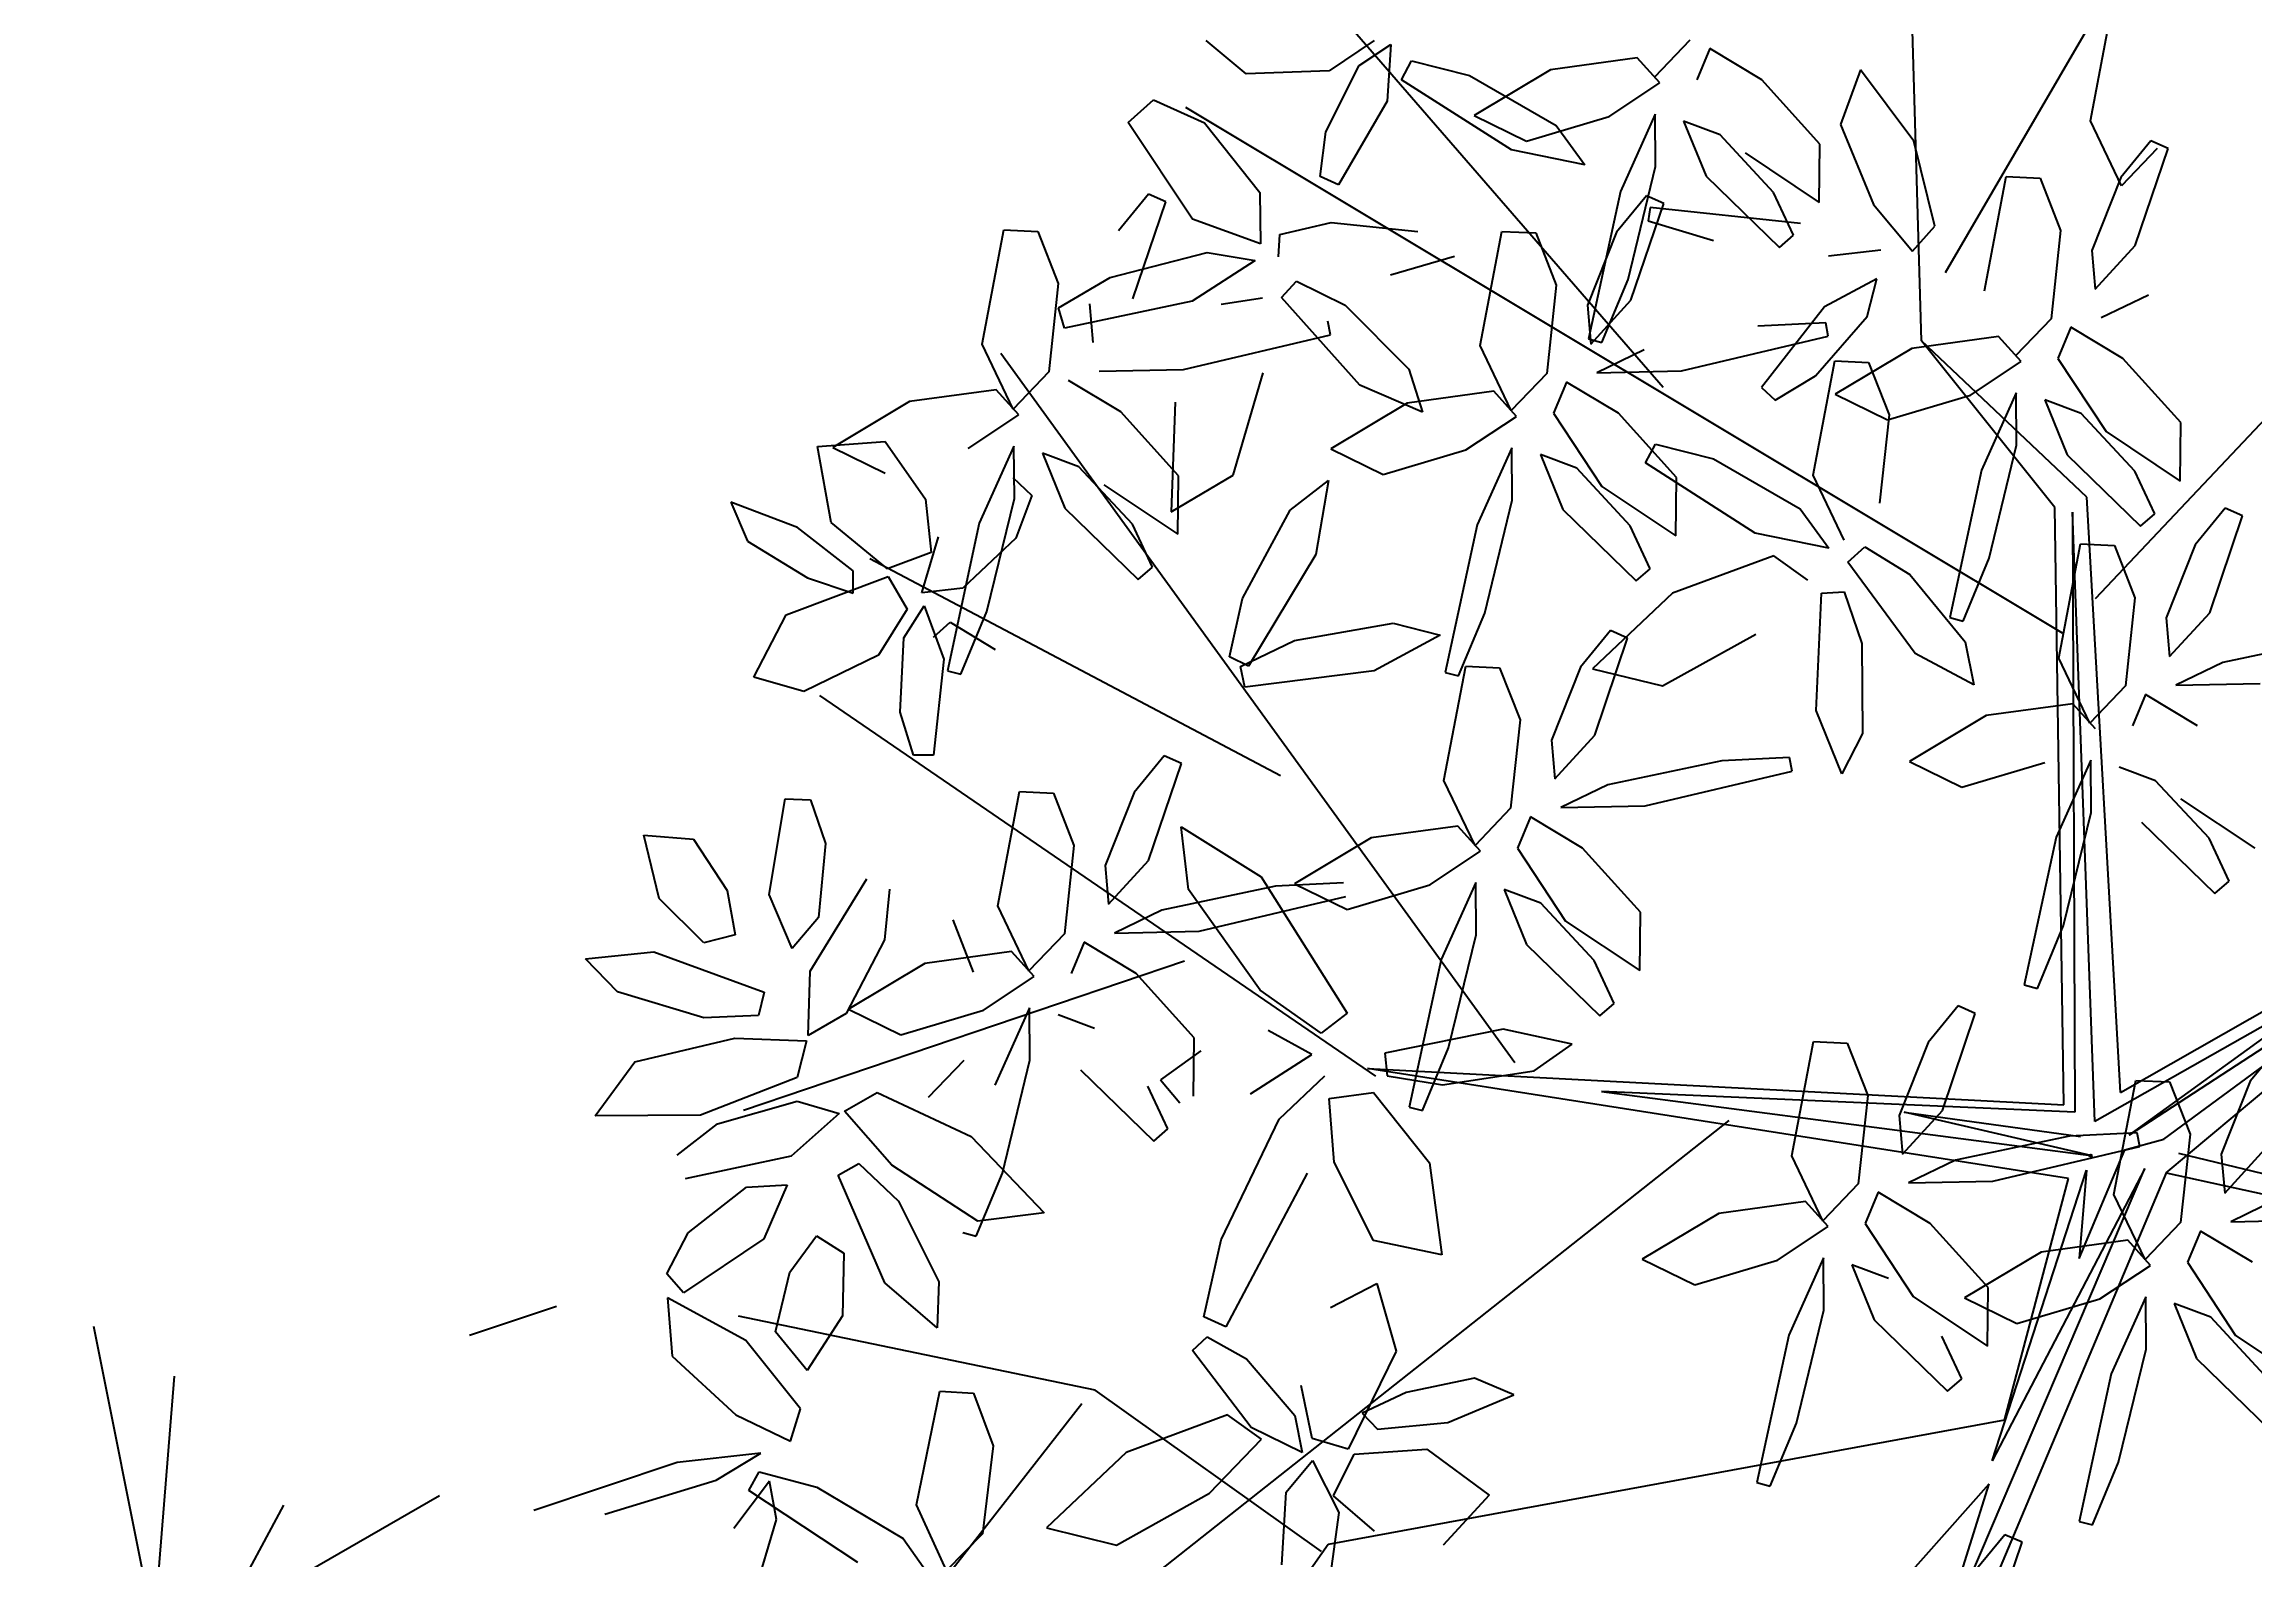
# Model space of a CAD drawing. Header units: inches. Extents: x -9 to 337, y -247 to 209.
# Drawn here: x 286.7024 to 287.0446, y 71.12 to 71.3544 of the extents above; entities that cross this region are included whole.
import ezdxf

# ---------------------------------------------------------------- set-up
doc = ezdxf.new("R2010")
doc.units = ezdxf.units.IN
doc.header["$MEASUREMENT"] = 0
doc.layers.add('vegetales', color=3, linetype='Continuous')
doc.styles.get("Standard").update_dxf_attribs({"font": 'arial.ttf'})

# ---------------------------------------------------------------- blocks, each defined once
blk = doc.blocks.new('Planta(planta)002')
at = {"color": 60}
for p, q in [((-0.27934, 0.81009), (-0.28873, 0.78826)), ((-0.26387, 0.77331), (-0.27934, 0.81009)), ((-0.11872, 0.76867), (-0.06408, 0.8036)), ((-0.24902, 0.76157), (-0.22341, 0.79626)), ((-0.22341, 0.79626), (-0.19542, 0.77062)), ((-0.21792, 0.78969), (-0.20827, 0.75857)), ((-0.17001, 0.77612), (-0.21792, 0.78969)), ((-0.28873, 0.78826), (-0.28066, 0.74993)), ((-0.26029, 0.73404), (-0.26387, 0.77331)), ((-0.19542, 0.77062), (-0.20337, 0.73227)), ((-0.13194, 0.74555), (-0.17001, 0.77612)), ((-0.13318, 0.73115), (-0.11872, 0.76867)), ((-0.24628, 0.721), (-0.24902, 0.76157)), ((-0.06507, 0.76094), (-0.10455, 0.73095)), ((-0.28066, 0.74993), (-0.26926, 0.72543)), ((-0.08069, 0.74131), (-0.07474, 0.75159)), ((-0.34151, 0.73367), (-0.30377, 0.74451)), ((-0.30377, 0.74451), (-0.24914, 0.71765)), ((-0.13345, 0.72673), (-0.13194, 0.74555)), ((-0.06122, 0.74053), (-0.07569, 0.72429)), ((-0.32813, 0.70785), (-0.34151, 0.73367)), ((-0.26926, 0.72543), (-0.26029, 0.73404)), ((-0.16648, 0.73441), (-0.13345, 0.72673)), ((-0.20337, 0.73227), (-0.22299, 0.70945)), ((-0.10455, 0.73095), (-0.13318, 0.73115)), ((-0.22299, 0.70945), (-0.24628, 0.721)), ((-0.46762, 0.68719), (-0.44776, 0.71767)), ((-0.44776, 0.71767), (-0.4302, 0.69601)), ((-0.24914, 0.71765), (-0.25505, 0.69749)), ((-0.14801, 0.71663), (-0.19256, 0.70112)), ((-0.16911, 0.69639), (-0.14801, 0.71663)), ((-0.0931, 0.6865), (-0.10038, 0.71963)), ((-0.24284, 0.6977), (-0.21374, 0.7124)), ((-0.28474, 0.69146), (-0.32813, 0.70785)), ((-0.16113, 0.70511), (-0.16113, 0.69041)), ((-0.25505, 0.69749), (-0.28474, 0.69146)), ((-0.19256, 0.70112), (-0.26466, 0.65753)), ((-0.2252, 0.683), (-0.24284, 0.6977)), ((-0.22548, 0.66423), (-0.16911, 0.69639)), ((-0.13986, 0.70244), (-0.15362, 0.67228)), ((-0.13142, 0.68239), (-0.13986, 0.70244)), ((-0.52134, 0.66838), (-0.52033, 0.69394)), ((-0.52033, 0.69394), (-0.4912, 0.66885)), ((-0.4302, 0.69601), (-0.43817, 0.66268)), ((-0.26803, 0.68782), (-0.24723, 0.69191)), ((-0.24723, 0.69191), (-0.26125, 0.66345)), ((-0.16113, 0.69041), (-0.18465, 0.68053)), ((-0.46838, 0.65214), (-0.46762, 0.68719)), ((-0.29954, 0.66093), (-0.26803, 0.68782)), ((-0.09693, 0.63839), (-0.0931, 0.6865)), ((-0.18465, 0.68053), (-0.2252, 0.683)), ((-0.13429, 0.63861), (-0.13142, 0.68239)), ((-0.42374, 0.64411), (-0.3788, 0.67416)), ((-0.3788, 0.67416), (-0.36959, 0.66362)), ((-0.25632, 0.67612), (-0.24378, 0.67509)), ((-0.24378, 0.67509), (-0.23763, 0.64629)), ((-0.15362, 0.67228), (-0.15444, 0.6152)), ((-0.49889, 0.62332), (-0.52134, 0.66838)), ((-0.4912, 0.66885), (-0.46531, 0.60862)), ((-0.06829, 0.66809), (-0.11447, 0.62767)), ((-0.43817, 0.66268), (-0.45314, 0.64257)), ((-0.36959, 0.66362), (-0.38145, 0.64076)), ((-0.31191, 0.63905), (-0.29954, 0.66093)), ((-0.26125, 0.66345), (-0.30425, 0.63086)), ((-0.26098, 0.65078), (-0.22548, 0.66423)), ((-0.12923, 0.66537), (-0.12087, 0.61629)), ((-0.26466, 0.65753), (-0.26098, 0.65078)), ((-0.45314, 0.64257), (-0.46838, 0.65214)), ((-0.43687, 0.61406), (-0.42374, 0.64411)), ((-0.38145, 0.64076), (-0.41412, 0.61534)), ((-0.30425, 0.63086), (-0.31191, 0.63905)), ((-0.14399, 0.61409), (-0.13429, 0.63861)), ((-0.12087, 0.61629), (-0.09693, 0.63839)), ((-0.5802, 0.62995), (-0.54316, 0.63455)), ((-0.5396, 0.58728), (-0.5802, 0.62995)), ((-0.54316, 0.63455), (-0.49521, 0.60306)), ((-0.47693, 0.60217), (-0.49889, 0.62332)), ((-0.11447, 0.62767), (-0.07579, 0.61662)), ((-0.43903, 0.59806), (-0.37996, 0.61056)), ((-0.41412, 0.61534), (-0.43687, 0.61406)), ((-0.15444, 0.6152), (-0.14399, 0.61409)), ((-0.46531, 0.60862), (-0.47693, 0.60217)), ((-0.49521, 0.60306), (-0.46891, 0.57286)), ((-0.46603, 0.57424), (-0.43903, 0.59806)), ((-0.3755, 0.59729), (-0.39793, 0.57984)), ((-0.4872, 0.56257), (-0.5396, 0.58728)), ((-0.56472, 0.58151), (-0.53663, 0.57725)), ((-0.39793, 0.57984), (-0.44251, 0.56736)), ((-0.34067, 0.54702), (-0.28603, 0.58195)), ((-0.28603, 0.58195), (-0.27366, 0.56766)), ((-0.12212, 0.56555), (-0.06805, 0.58)), ((-0.53663, 0.57725), (-0.49689, 0.55349)), ((-0.44251, 0.56736), (-0.46603, 0.57424)), ((-0.52156, 0.53489), (-0.57128, 0.56915)), ((-0.46891, 0.57286), (-0.4872, 0.56257)), ((-0.43987, 0.56804), (-0.43022, 0.53692)), ((-0.39196, 0.55447), (-0.43987, 0.56804)), ((-0.27366, 0.56766), (-0.28702, 0.53929)), ((-0.15079, 0.54843), (-0.12212, 0.56555)), ((-0.36369, 0.55991), (-0.37705, 0.53154)), ((-0.49689, 0.55349), (-0.4857, 0.5317)), ((-0.35389, 0.5239), (-0.39196, 0.55447)), ((-0.07622, 0.55265), (-0.14732, 0.53707)), ((-0.61691, 0.54016), (-0.59217, 0.54728)), ((-0.59217, 0.54728), (-0.55124, 0.54107)), ((-0.35513, 0.5095), (-0.34067, 0.54702)), ((-0.14732, 0.53707), (-0.15079, 0.54843)), ((-0.61822, 0.52622), (-0.61691, 0.54016)), ((-0.55124, 0.54107), (-0.53466, 0.52545)), ((-0.43022, 0.53692), (-0.38843, 0.51276)), ((-0.28702, 0.53929), (-0.3265, 0.5093)), ((-0.21611, 0.53692), (-0.24242, 0.53513)), ((-0.21262, 0.52701), (-0.21611, 0.53692)), ((-0.15727, 0.53044), (-0.15051, 0.54021)), ((-0.15051, 0.54021), (-0.11931, 0.52832)), ((-0.62634, 0.53072), (-0.64819, 0.50655)), ((-0.61357, 0.4826), (-0.62634, 0.53072)), ((-0.4857, 0.5317), (-0.52156, 0.53489)), ((-0.48653, 0.49068), (-0.48271, 0.53055)), ((-0.48271, 0.53055), (-0.46266, 0.52436)), ((-0.24242, 0.53513), (-0.28317, 0.51888)), ((-0.10099, 0.48429), (-0.15727, 0.53044)), ((-0.56549, 0.51429), (-0.61822, 0.52622)), ((-0.53466, 0.52545), (-0.56549, 0.51429)), ((-0.46266, 0.52436), (-0.44454, 0.46933)), ((-0.3554, 0.50508), (-0.35389, 0.5239)), ((-0.2645, 0.50319), (-0.21262, 0.52701)), ((-0.11931, 0.52832), (-0.07447, 0.49483)), ((-0.28317, 0.51888), (-0.29764, 0.50264)), ((-0.38843, 0.51276), (-0.3554, 0.50508)), ((-0.64819, 0.50655), (-0.64765, 0.45829)), ((-0.53702, 0.44832), (-0.51114, 0.50855)), ((-0.51114, 0.50855), (-0.49847, 0.50456)), ((-0.3265, 0.5093), (-0.35513, 0.5095)), ((-0.68959, 0.46374), (-0.76385, 0.50352)), ((-0.49847, 0.50456), (-0.4987, 0.47407)), ((-0.41652, 0.50155), (-0.44515, 0.50175)), ((-0.29764, 0.50264), (-0.2645, 0.50319)), ((-0.26091, 0.47595), (-0.2384, 0.50283)), ((-0.2384, 0.50283), (-0.2279, 0.45119)), ((-0.56904, 0.49105), (-0.54415, 0.49402)), ((-0.54415, 0.49402), (-0.5406, 0.47638)), ((-0.36996, 0.49498), (-0.41451, 0.47947)), ((-0.39106, 0.47474), (-0.36996, 0.49498)), ((-0.32233, 0.49798), (-0.33997, 0.49125)), ((-0.31505, 0.46485), (-0.32233, 0.49798)), ((-0.07447, 0.49483), (-0.06124, 0.47121)), ((-0.59871, 0.47389), (-0.56904, 0.49105)), ((-0.47639, 0.43423), (-0.48653, 0.49068)), ((-0.30694, 0.48918), (-0.27378, 0.45563)), ((-0.2796, 0.47884), (-0.30694, 0.48918)), ((-0.62045, 0.43425), (-0.61357, 0.4826)), ((-0.35337, 0.46073), (-0.36181, 0.48079)), ((-0.06124, 0.47121), (-0.10099, 0.48429)), ((-0.5406, 0.47638), (-0.56656, 0.45281)), ((-0.44743, 0.44258), (-0.39106, 0.47474)), ((-0.22631, 0.44179), (-0.2796, 0.47884)), ((-0.27437, 0.40828), (-0.26091, 0.47595)), ((-0.73811, 0.47323), (-0.6817, 0.44115)), ((-0.60235, 0.44624), (-0.59871, 0.47389)), ((-0.4987, 0.47407), (-0.51594, 0.42678)), ((-0.44454, 0.46933), (-0.44756, 0.41051)), ((-0.65352, 0.43332), (-0.68959, 0.46374)), ((-0.31888, 0.41674), (-0.31505, 0.46485)), ((-0.64765, 0.45829), (-0.63741, 0.42595)), ((-0.56656, 0.45281), (-0.60235, 0.44624)), ((-0.37558, 0.45063), (-0.37639, 0.39355)), ((-0.27378, 0.45563), (-0.20341, 0.4093)), ((-0.2279, 0.45119), (-0.25034, 0.36417)), ((-0.07441, 0.45488), (-0.07074, 0.44813)), ((-0.53518, 0.40991), (-0.53702, 0.44832)), ((-0.11872, 0.41403), (-0.06408, 0.44896)), ((-0.6817, 0.44115), (-0.65352, 0.43332)), ((-0.48293, 0.42913), (-0.44743, 0.44258)), ((-0.1989, 0.41553), (-0.22631, 0.44179)), ((-0.63741, 0.42595), (-0.62045, 0.43425)), ((-0.48661, 0.43588), (-0.48293, 0.42913)), ((-0.44756, 0.41051), (-0.47639, 0.43423)), ((-0.21792, 0.43505), (-0.20827, 0.40392)), ((-0.17001, 0.42148), (-0.21792, 0.43505)), ((-0.67335, 0.42382), (-0.66186, 0.42683)), ((-0.66186, 0.42683), (-0.64594, 0.39747)), ((-0.51594, 0.42678), (-0.53518, 0.40991)), ((-0.66157, 0.41909), (-0.69453, 0.41554)), ((-0.67452, 0.4016), (-0.66157, 0.41909)), ((-0.66073, 0.35214), (-0.67335, 0.42382)), ((-0.13194, 0.39091), (-0.17001, 0.42148)), ((-0.36594, 0.39244), (-0.35624, 0.41696)), ((-0.34897, 0.41428), (-0.3509, 0.39763)), ((-0.32167, 0.40898), (-0.34897, 0.41428)), ((-0.34282, 0.39464), (-0.31888, 0.41674)), ((-0.13318, 0.37651), (-0.11872, 0.41403)), ((-0.26833, 0.36693), (-0.27437, 0.40828)), ((-0.71363, 0.38174), (-0.67452, 0.4016)), ((-0.20827, 0.40392), (-0.16648, 0.37977)), ((-0.06507, 0.40629), (-0.10455, 0.37631)), ((-0.64594, 0.39747), (-0.63375, 0.34285)), ((-0.37639, 0.39355), (-0.36594, 0.39244)), ((-0.2807, 0.36257), (-0.28766, 0.38956)), ((-0.13345, 0.37209), (-0.13194, 0.39091)), ((-0.615, 0.35036), (-0.55988, 0.38453)), ((-0.55988, 0.38453), (-0.54771, 0.37007)), ((-0.06122, 0.38589), (-0.07569, 0.36964)), ((-0.16648, 0.37977), (-0.13345, 0.37209)), ((-0.10455, 0.37631), (-0.13318, 0.37651)), ((-0.54771, 0.37007), (-0.56146, 0.34188)), ((-0.3202, 0.37239), (-0.2807, 0.36257)), ((-0.25034, 0.36417), (-0.26833, 0.36693)), ((-0.10038, 0.36499), (-0.11801, 0.35826)), ((-0.0931, 0.33186), (-0.10038, 0.36499)), ((-0.14801, 0.36199), (-0.19256, 0.34648)), ((-0.16911, 0.34175), (-0.14801, 0.36199)), ((-0.11801, 0.35826), (-0.12923, 0.31073)), ((-0.08499, 0.35619), (-0.05183, 0.32264)), ((-0.05764, 0.34585), (-0.08499, 0.35619)), ((-0.62998, 0.31305), (-0.615, 0.35036)), ((-0.39057, 0.32844), (-0.31936, 0.35098)), ((-0.31936, 0.35098), (-0.28434, 0.34915)), ((-0.19256, 0.34648), (-0.26466, 0.30289)), ((-0.13986, 0.3478), (-0.15362, 0.31764)), ((-0.13142, 0.32774), (-0.13986, 0.3478)), ((-0.00436, 0.3088), (-0.05764, 0.34585)), ((-0.63375, 0.34285), (-0.6391, 0.31632)), ((-0.56146, 0.34188), (-0.60135, 0.31245)), ((-0.22548, 0.30959), (-0.16911, 0.34175)), ((-0.31575, 0.31234), (-0.29173, 0.33865)), ((-0.29173, 0.33865), (-0.27243, 0.32291)), ((-0.2522, 0.33348), (-0.26035, 0.32389)), ((-0.19688, 0.29465), (-0.2522, 0.33348)), ((-0.42847, 0.30572), (-0.39057, 0.32844)), ((-0.13429, 0.28397), (-0.13142, 0.32774)), ((-0.09693, 0.28375), (-0.0931, 0.33186)), ((-0.27243, 0.32291), (-0.27948, 0.27339)), ((-0.26035, 0.32389), (-0.24292, 0.29796)), ((-0.3305, 0.31892), (-0.42409, 0.29317)), ((-0.60135, 0.31245), (-0.62998, 0.31305)), ((-0.33242, 0.26629), (-0.31575, 0.31234)), ((-0.26098, 0.29614), (-0.22548, 0.30959)), ((0.02305, 0.28254), (-0.00436, 0.3088)), ((-0.42409, 0.29317), (-0.42847, 0.30572)), ((-0.26466, 0.30289), (-0.26098, 0.29614)), ((-0.45524, 0.24423), (-0.44643, 0.29746)), ((-0.44643, 0.29746), (-0.43524, 0.29678)), ((-0.43524, 0.29678), (-0.42917, 0.27238)), ((-0.24292, 0.29796), (-0.20201, 0.26597)), ((-0.17667, 0.26095), (-0.19688, 0.29465)), ((-0.57443, 0.28887), (-0.55458, 0.25388)), ((-0.51316, 0.28535), (-0.57443, 0.28887)), ((-0.45922, 0.25864), (-0.51316, 0.28535)), ((-0.42917, 0.27238), (-0.43357, 0.23119)), ((-0.27948, 0.27339), (-0.31201, 0.23308)), ((-0.31201, 0.23308), (-0.33242, 0.26629)), ((-0.20201, 0.26597), (-0.17667, 0.26095)), ((-0.55458, 0.25388), (-0.49787, 0.23593)), ((-0.45606, 0.23551), (-0.45922, 0.25864)), ((-0.37616, 0.25797), (-0.34868, 0.24843)), ((-0.34868, 0.24843), (-0.36863, 0.21461)), ((-0.44586, 0.21392), (-0.45524, 0.24423)), ((-0.49787, 0.23593), (-0.45606, 0.23551)), ((-0.43635, 0.21525), (-0.41892, 0.24004)), ((-0.43357, 0.23119), (-0.44586, 0.21392)), ((-0.42677, 0.19654), (-0.43635, 0.21525)), ((-0.36863, 0.21461), (-0.42677, 0.19654)), ((-0.49913, 0.17916), (-0.46798, 0.20525)), ((-0.46798, 0.20525), (-0.44506, 0.2067)), ((-0.44506, 0.2067), (-0.45608, 0.17602)), ((-0.40682, 0.20473), (-0.40741, 0.19231)), ((-0.38168, 0.19478), (-0.40682, 0.20473)), ((-0.4514, 0.18452), (-0.42655, 0.19214)), ((-0.42655, 0.19214), (-0.39665, 0.16457)), ((-0.40741, 0.19231), (-0.3778, 0.16625)), ((-0.34947, 0.17249), (-0.38168, 0.19478)), ((-0.44995, 0.15446), (-0.4514, 0.18452)), ((-0.45608, 0.17602), (-0.49929, 0.14514)), ((-0.34129, 0.15019), (-0.34947, 0.17249)), ((-0.39665, 0.16457), (-0.3914, 0.12177)), ((-0.3778, 0.16625), (-0.34129, 0.15019)), ((-0.23694, 0.15007), (-0.22729, 0.11894)), ((-0.18904, 0.1365), (-0.23694, 0.15007)), ((-0.3914, 0.12177), (-0.42936, 0.12114)), ((-0.22729, 0.11894), (-0.18551, 0.09479)), ((-0.21159, 0.0615), (-0.28368, 0.01791)), ((-0.2445, 0.02461), (-0.18813, 0.05677)), ((-0.28001, 0.01116), (-0.2445, 0.02461)), ((-0.28368, 0.01791), (-0.28001, 0.01116))]:
    blk.add_line(p, q, dxfattribs=at)
at = {"color": 62}
for p, q in [((-0.06408, 0.8036), (-0.05171, 0.78931)), ((-0.05171, 0.78931), (-0.06507, 0.76094)), ((0.01256, 0.73108), (0.02707, 0.79428)), ((0.02707, 0.79428), (0.04591, 0.79276)), ((0.04591, 0.79276), (0.05626, 0.76315)), ((0.09206, 0.76517), (0.09033, 0.7942)), ((0.12503, 0.73256), (0.09206, 0.76517)), ((0.00584, 0.75857), (-0.02047, 0.75678)), ((0.00933, 0.74866), (0.00584, 0.75857)), ((0.05626, 0.76315), (0.04911, 0.7141)), ((-0.07474, 0.75159), (-0.04268, 0.74225)), ((-0.04255, 0.72484), (0.00933, 0.74866)), ((-0.02088, 0.69984), (-0.08069, 0.74131)), ((-0.04268, 0.74225), (0.00471, 0.71247)), ((0.02854, 0.69418), (0.01256, 0.73108)), ((0.15461, 0.72598), (0.12503, 0.73256)), ((0.0991, 0.71068), (0.13882, 0.72242)), ((0.13882, 0.72242), (0.15948, 0.71771)), ((0.15948, 0.71771), (0.13509, 0.69741)), ((-0.08499, 0.71083), (-0.05183, 0.67728)), ((0.00471, 0.71247), (0.0198, 0.69)), ((0.04911, 0.7141), (0.02854, 0.69418)), ((0.07889, 0.69572), (0.0991, 0.71068)), ((0.14923, 0.69982), (0.16069, 0.70298)), ((0.16069, 0.70298), (0.17701, 0.67385)), ((0.0198, 0.69), (-0.02088, 0.69984)), ((0.13509, 0.69741), (0.08255, 0.68512)), ((0.16285, 0.62832), (0.14923, 0.69982)), ((0.08255, 0.68512), (0.07889, 0.69572)), ((0.00736, 0.67254), (-0.0111, 0.68683)), ((0.03017, 0.68183), (0.03984, 0.68989)), ((0.03984, 0.68989), (0.0644, 0.67365)), ((-0.05183, 0.67728), (0.01854, 0.63096)), ((0.0644, 0.67365), (0.09394, 0.63493)), ((0.17701, 0.67385), (0.18996, 0.6194)), ((0.00935, 0.59976), (0.01479, 0.66506)), ((0.01479, 0.66506), (0.02738, 0.66521)), ((0.02738, 0.66521), (0.0362, 0.63617)), ((0.16257, 0.6567), (0.17222, 0.62557)), ((0.21047, 0.64313), (0.16257, 0.6567)), ((-0.07579, 0.61662), (-0.02276, 0.64354)), ((0.01854, 0.63096), (0.02305, 0.63718)), ((0.0362, 0.63617), (0.0347, 0.58586)), ((0.09782, 0.61062), (0.0658, 0.62937)), ((0.18497, 0.5928), (0.16285, 0.62832)), ((0.17222, 0.62557), (0.214, 0.60142)), ((0.18996, 0.6194), (0.18497, 0.5928)), ((0.02238, 0.56384), (0.00935, 0.59976)), ((0.07152, 0.56602), (0.12616, 0.60095)), ((0.12616, 0.60095), (0.13853, 0.58666)), ((-0.02768, 0.58704), (-0.01803, 0.55591)), ((0.02023, 0.57347), (-0.02768, 0.58704)), ((0.0347, 0.58586), (0.02238, 0.56384)), ((0.13853, 0.58666), (0.12517, 0.55828)), ((-0.06805, 0.58), (-0.04132, 0.57574)), ((0.23248, 0.58364), (0.18792, 0.56813)), ((0.21138, 0.5634), (0.23248, 0.58364)), ((-0.04132, 0.57574), (-0.07622, 0.55265)), ((0.05831, 0.5429), (0.02023, 0.57347)), ((0.18792, 0.56813), (0.11583, 0.52454)), ((0.05707, 0.5285), (0.07152, 0.56602)), ((0.15501, 0.53124), (0.21138, 0.5634)), ((-0.01803, 0.55591), (0.02376, 0.53176)), ((0.12517, 0.55828), (0.0857, 0.5283)), ((0.19608, 0.55592), (0.16977, 0.55413)), ((0.19958, 0.54601), (0.19608, 0.55592)), ((0.16977, 0.55413), (0.12903, 0.53788)), ((0.19286, 0.54994), (0.18654, 0.54558)), ((0.0568, 0.52408), (0.05831, 0.5429)), ((0.1477, 0.52219), (0.19958, 0.54601)), ((0.18654, 0.54558), (0.20365, 0.51168)), ((0.12903, 0.53788), (0.11455, 0.52163)), ((0.22686, 0.53929), (0.22605, 0.48221)), ((0.02376, 0.53176), (0.0568, 0.52408)), ((0.1195, 0.51779), (0.15501, 0.53124)), ((0.0857, 0.5283), (0.05707, 0.5285)), ((0.11583, 0.52454), (0.1195, 0.51779)), ((0.11455, 0.52163), (0.1477, 0.52219)), ((0.04224, 0.51397), (-0.00232, 0.49847)), ((0.02114, 0.49373), (0.04224, 0.51397)), ((0.08987, 0.51698), (0.07223, 0.51025)), ((0.09715, 0.48385), (0.08987, 0.51698)), ((0.07223, 0.51025), (0.06101, 0.46272)), ((0.10525, 0.50818), (0.13842, 0.47463)), ((0.1326, 0.49784), (0.10525, 0.50818)), ((0.05038, 0.49979), (0.03662, 0.46963)), ((0.05882, 0.47973), (0.05038, 0.49979)), ((-0.00232, 0.49847), (-0.07441, 0.45488)), ((-0.03523, 0.46157), (0.02114, 0.49373)), ((0.09332, 0.43574), (0.09715, 0.48385)), ((0.22605, 0.48221), (0.2365, 0.4811)), ((0.05596, 0.43596), (0.05882, 0.47973)), ((0.13842, 0.47463), (0.20878, 0.4283)), ((0.03662, 0.46963), (0.03581, 0.41255)), ((0.06101, 0.46272), (0.06938, 0.41364)), ((-0.07074, 0.44813), (-0.03523, 0.46157)), ((0.08728, 0.45393), (0.09873, 0.45709)), ((0.09873, 0.45709), (0.11505, 0.42796)), ((0.2133, 0.43452), (0.18588, 0.46079)), ((0.10089, 0.38243), (0.08728, 0.45393)), ((-0.06408, 0.44896), (-0.05171, 0.43467)), ((0.21924, 0.44108), (0.16239, 0.43587)), ((-0.05171, 0.43467), (-0.06507, 0.40629)), ((0.04625, 0.41144), (0.05596, 0.43596)), ((0.06938, 0.41364), (0.09332, 0.43574)), ((0.16239, 0.43587), (0.16239, 0.42537)), ((0.20878, 0.4283), (0.2133, 0.43452)), ((0.11505, 0.42796), (0.128, 0.37351)), ((0.16239, 0.42537), (0.1878, 0.4183)), ((0.1878, 0.4183), (0.23162, 0.42007)), ((0.14664, 0.38128), (0.20128, 0.41621)), ((0.20128, 0.41621), (0.21365, 0.40193)), ((0.03581, 0.41255), (0.04625, 0.41144)), ((-0.02047, 0.40214), (-0.06122, 0.38589)), ((0.00584, 0.40393), (-0.02047, 0.40214)), ((0.00933, 0.39402), (0.00584, 0.40393)), ((0.18793, 0.40338), (0.19758, 0.37226)), ((0.23584, 0.38982), (0.18793, 0.40338)), ((0.21365, 0.40193), (0.20029, 0.37355)), ((-0.01645, 0.39652), (0.0034, 0.36153)), ((0.04482, 0.39299), (-0.01645, 0.39652)), ((-0.04255, 0.3702), (0.00933, 0.39402)), ((0.09875, 0.36629), (0.04482, 0.39299)), ((0.12302, 0.34691), (0.10089, 0.38243)), ((0.13218, 0.34377), (0.14664, 0.38128)), ((-0.07569, 0.36964), (-0.04255, 0.3702)), ((0.128, 0.37351), (0.12302, 0.34691)), ((0.20029, 0.37355), (0.16081, 0.34356)), ((0.10192, 0.34316), (0.09875, 0.36629)), ((0.0034, 0.36153), (0.0601, 0.34358)), ((0.11335, 0.27141), (0.1247, 0.33381)), ((0.1247, 0.33381), (0.13724, 0.33278)), ((0.13724, 0.33278), (0.14339, 0.30398)), ((0.05233, 0.28984), (0.10197, 0.33262)), ((0.10197, 0.33262), (0.11106, 0.32391)), ((-0.05183, 0.32264), (0.01854, 0.27631)), ((0.11106, 0.32391), (0.097, 0.29701)), ((-0.15362, 0.31764), (-0.15444, 0.26056)), ((0.21329, 0.31481), (0.14119, 0.27122)), ((-0.12923, 0.31073), (-0.12087, 0.26165)), ((0.18038, 0.27792), (0.23674, 0.31008)), ((0.14339, 0.30398), (0.13733, 0.25566)), ((0.097, 0.29701), (0.06067, 0.26216)), ((0.03646, 0.25509), (0.05233, 0.28984)), ((-0.14399, 0.25945), (-0.13429, 0.28397)), ((-0.12087, 0.26165), (-0.09693, 0.28375)), ((0.01854, 0.27631), (0.02305, 0.28254)), ((0.14487, 0.26447), (0.18038, 0.27792)), ((0.12306, 0.2356), (0.11335, 0.27141)), ((0.14119, 0.27122), (0.14487, 0.26447)), ((-0.15444, 0.26056), (-0.14399, 0.25945)), ((0.06067, 0.26216), (0.03646, 0.25509)), ((0.13733, 0.25566), (0.12306, 0.2356)), ((0.16664, 0.21138), (0.22128, 0.24631)), ((0.22128, 0.24631), (0.23366, 0.23202)), ((0.06744, 0.23239), (0.07709, 0.20127)), ((0.11535, 0.21883), (0.06744, 0.23239)), ((0.23366, 0.23202), (0.22029, 0.20364)), ((0.15343, 0.18825), (0.11535, 0.21883)), ((0.15219, 0.17386), (0.16664, 0.21138)), ((0.22029, 0.20364), (0.18082, 0.17366)), ((0.07709, 0.20127), (0.11888, 0.17712)), ((0.15192, 0.16943), (0.15343, 0.18825)), ((0.22415, 0.18324), (0.20967, 0.16699)), ((0.18082, 0.17366), (0.15219, 0.17386)), ((-0.13774, 0.12905), (-0.0831, 0.16398)), ((-0.0831, 0.16398), (-0.07073, 0.14969)), ((0.18499, 0.16234), (0.16735, 0.1556)), ((0.19227, 0.12921), (0.18499, 0.16234)), ((0.13736, 0.15933), (0.0928, 0.14383)), ((0.11626, 0.13909), (0.13736, 0.15933)), ((-0.07073, 0.14969), (-0.08409, 0.12132)), ((0.20037, 0.15354), (0.23354, 0.11999)), ((0.22772, 0.1432), (0.20037, 0.15354)), ((0.0928, 0.14383), (0.02071, 0.10024)), ((0.15394, 0.12509), (0.1455, 0.14515)), ((-0.15096, 0.10593), (-0.18904, 0.1365)), ((0.05989, 0.10693), (0.11626, 0.13909)), ((-0.1522, 0.09153), (-0.13774, 0.12905)), ((-0.08409, 0.12132), (-0.12357, 0.09133)), ((-0.0395, 0.11716), (-0.08024, 0.10091)), ((-0.01319, 0.11895), (-0.0395, 0.11716)), ((-0.00969, 0.10904), (-0.01319, 0.11895)), ((-0.15247, 0.08711), (-0.15096, 0.10593)), ((-0.06157, 0.08522), (-0.00969, 0.10904)), ((0.02438, 0.09349), (0.05989, 0.10693)), ((-0.08024, 0.10091), (-0.09472, 0.08467)), ((0.02071, 0.10024), (0.02438, 0.09349)), ((-0.18551, 0.09479), (-0.15247, 0.08711)), ((-0.12357, 0.09133), (-0.1522, 0.09153)), ((-0.09472, 0.08467), (-0.06157, 0.08522)), ((-0.16703, 0.07701), (-0.21159, 0.0615)), ((-0.18813, 0.05677), (-0.16703, 0.07701)), ((-0.1194, 0.08001), (-0.13704, 0.07328)), ((-0.11212, 0.04688), (-0.1194, 0.08001)), ((-0.13704, 0.07328), (-0.14826, 0.02575)), ((-0.10402, 0.07121), (-0.07085, 0.03766)), ((-0.07667, 0.06087), (-0.10402, 0.07121)), ((-0.15889, 0.06282), (-0.17265, 0.03266)), ((-0.15045, 0.04276), (-0.15889, 0.06282)), ((-0.02339, 0.02382), (-0.07667, 0.06087)), ((-0.11595, -0.00123), (-0.11212, 0.04688)), ((-0.07085, 0.03766), (-0.00048, -0.00867)), ((-0.17265, 0.03266), (-0.17346, -0.02442)), ((-0.14826, 0.02575), (-0.13989, -0.02333)), ((0.00403, -0.00244), (-0.02339, 0.02382)), ((-0.02994, -0.0166), (0.0247, 0.01832)), ((0.0247, 0.01832), (0.03707, 0.00404)), ((-0.12914, 0.00441), (-0.11949, -0.02671)), ((-0.08123, -0.00916), (-0.12914, 0.00441)), ((0.03707, 0.00404), (0.02371, -0.02434)), ((-0.16301, -0.02553), (-0.15331, -0.00101)), ((-0.13989, -0.02333), (-0.11595, -0.00123)), ((-0.00048, -0.00867), (0.00403, -0.00244)), ((-0.04316, -0.03973), (-0.08123, -0.00916)), ((-0.0444, -0.05412), (-0.02994, -0.0166)), ((-0.17346, -0.02442), (-0.16301, -0.02553)), ((0.02371, -0.02434), (-0.01577, -0.05433)), ((-0.11949, -0.02671), (-0.0777, -0.05087)), ((0.06831, -0.0285), (0.02756, -0.04474)), ((0.09462, -0.02671), (0.06831, -0.0285)), ((-0.04467, -0.05855), (-0.04316, -0.03973)), ((0.02756, -0.04474), (0.01309, -0.06099)), ((-0.0777, -0.05087), (-0.04467, -0.05855)), ((-0.01577, -0.05433), (-0.0444, -0.05412)), ((0.01309, -0.06099), (0.04623, -0.06044)), ((-0.0116, -0.06565), (-0.02924, -0.07238)), ((-0.00432, -0.09877), (-0.0116, -0.06565)), ((-0.05923, -0.06865), (-0.10378, -0.08416)), ((-0.08033, -0.08889), (-0.05923, -0.06865)), ((-0.02924, -0.07238), (-0.04045, -0.11991)), ((0.00379, -0.07444), (0.03695, -0.10799)), ((0.03113, -0.08478), (0.00379, -0.07444)), ((-0.10378, -0.08416), (-0.17588, -0.12775)), ((-0.05108, -0.08283), (-0.06485, -0.11299)), ((-0.04264, -0.10289), (-0.05108, -0.08283)), ((-0.1367, -0.12105), (-0.08033, -0.08889)), ((-0.20977, -0.1027), (-0.23608, -0.10449)), ((-0.20628, -0.11261), (-0.20977, -0.1027)), ((-0.04551, -0.14666), (-0.04264, -0.10289)), ((-0.25815, -0.13643), (-0.20628, -0.11261)), ((-0.06485, -0.11299), (-0.06566, -0.17008)), ((-0.1722, -0.1345), (-0.1367, -0.12105)), ((-0.04045, -0.11991), (-0.03209, -0.16899)), ((-0.17588, -0.12775), (-0.1722, -0.1345))]:
    blk.add_line(p, q, dxfattribs=at)
at = {"color": 44}
for p, q in [((0.17809, 0.21941), (0.05532, 0.7767)), ((-0.20624, 0.27706), (-0.1155, 0.75748)), ((0.12471, 0.47564), (0.1514, 0.74467)), ((-0.17955, 0.48204), (-0.24895, 0.73186)), ((-0.26496, 0.32831), (-0.32368, 0.69983)), ((-0.29165, 0.45001), (-0.52119, 0.57172)), ((0.24259, 0.38876), (0.36959, 0.51576)), ((-0.49984, 0.3219), (-0.6066, 0.49485)), ((0.27951, 0.40517), (0.47168, 0.45001)), ((0.22613, 0.27066), (0.24259, 0.38876)), ((0.24259, 0.26176), (0.24259, 0.38876)), ((-0.26496, 0.33471), (-0.0127, 0.03807)), ((-0.04077, 0.00803), (-0.26496, 0.33471)), ((-0.51051, 0.3219), (-0.71869, 0.30268)), ((-0.47848, 0.16817), (-0.49984, 0.3219)), ((-0.0127, 0.03807), (0.22613, 0.27066)), ((0.23102, 0.26167), (-0.01144, 0.03084)), ((-0.00757, 0.0192), (0.23102, 0.26167)), ((0.01394, 0.01979), (0.24259, 0.26176)), ((0.49837, -0.04322), (0.71189, 0.25784)), ((-0.14753, 0.16817), (-0.71869, 0.25144)), ((-0.18466, 0.23083), (-0.02308, 0.00776)), ((-0.01144, 0.03084), (-0.18466, 0.23083)), ((0.20478, 0.21941), (0.5304, 0.21941)), ((0.5304, 0.21941), (0.74392, 0.15535)), ((-0.47314, 0.16817), (-0.6493, 0.14254)), ((-0.16346, -0.0586), (-0.47314, 0.16817)), ((-0.07701, 0.10009), (-0.0192, 0.0192)), ((-0.02308, 0.00776), (-0.07701, 0.10009)), ((0.14238, -0.02696), (-0.00757, 0.0192)), ((0.01394, 0.01979), (0.28485, -0.06244)), ((-0.16346, -0.0586), (-0.04077, 0.00803)), ((-0.18466, -0.06925), (-0.03065, 0.00388)), ((-0.03065, 0.00388), (-0.06925, -0.02696)), ((0.22326, -0.05393), (0, 0)), ((0, 0), (0.14238, -0.02696)), ((-0.06925, -0.02696), (-0.00757, -0.00388)), ((-0.00757, -0.00388), (0.01164, -0.01552)), ((0.01164, -0.01552), (0.22326, -0.05393)), ((-0.30008, -0.12705), (-0.00757, -0.0192)), ((-0.00757, -0.0192), (-0.18466, -0.06925)), ((-0.00108, -0.0294), (-0.3118, -0.14577)), ((-0.00108, -0.0294), (0.27951, -0.06244)), ((-0.00108, -0.0294), (0.13005, -0.2482)), ((0.01164, -0.02696), (0.13481, -0.24247)), ((-0.76674, -0.09446), (-0.19505, -0.07688)), ((-0.32368, -0.1393), (-0.19505, -0.07688))]:
    blk.add_line(p, q, dxfattribs=at)
at = {"color": 64}
for p, q in [((0.24855, 0.61256), (0.21047, 0.64313)), ((0.24704, 0.59374), (0.24855, 0.61256)), ((0.214, 0.60142), (0.24704, 0.59374)), ((0.27594, 0.59796), (0.24731, 0.59816)), ((0.28011, 0.58664), (0.26247, 0.57991)), ((0.28739, 0.55351), (0.28011, 0.58664)), ((0.24062, 0.56945), (0.22686, 0.53929)), ((0.24906, 0.54939), (0.24062, 0.56945)), ((0.24381, 0.48284), (0.19286, 0.54994)), ((0.2462, 0.50562), (0.24906, 0.54939)), ((0.28356, 0.5054), (0.28739, 0.55351)), ((0.25125, 0.53238), (0.25962, 0.4833)), ((0.32921, 0.5174), (0.29928, 0.50452)), ((0.32077, 0.46832), (0.32921, 0.5174)), ((0.2365, 0.4811), (0.2462, 0.50562)), ((0.25962, 0.4833), (0.28356, 0.5054)), ((0.29928, 0.50452), (0.27966, 0.46042)), ((0.29438, 0.42724), (0.32077, 0.46832)), ((0.24158, 0.45902), (0.26393, 0.44017)), ((0.27966, 0.46042), (0.27551, 0.42676)), ((0.25068, 0.43058), (0.21924, 0.44108)), ((0.39678, 0.40452), (0.45142, 0.43944)), ((0.23162, 0.42007), (0.25068, 0.43058)), ((0.27551, 0.42676), (0.29438, 0.42724)), ((0.28713, 0.38237), (0.34177, 0.41729)), ((0.34177, 0.41729), (0.35414, 0.40301)), ((0.35414, 0.40301), (0.34078, 0.37463)), ((0.38233, 0.367), (0.39678, 0.40452)), ((0.27392, 0.35924), (0.23584, 0.38982)), ((0.19758, 0.37226), (0.23937, 0.3481)), ((0.34078, 0.37463), (0.30131, 0.34464)), ((0.38538, 0.37047), (0.34463, 0.35423)), ((0.41169, 0.37227), (0.38538, 0.37047)), ((0.41518, 0.36236), (0.41169, 0.37227)), ((0.41096, 0.3668), (0.38233, 0.367)), ((0.27241, 0.34042), (0.27392, 0.35924)), ((0.36331, 0.33853), (0.41518, 0.36236)), ((0.34463, 0.35423), (0.33016, 0.33798)), ((0.23937, 0.3481), (0.27241, 0.34042)), ((0.30131, 0.34464), (0.27267, 0.34485)), ((0.30548, 0.33333), (0.28784, 0.32659)), ((0.31275, 0.3002), (0.30548, 0.33333)), ((0.33016, 0.33798), (0.36331, 0.33853)), ((0.25785, 0.33032), (0.21329, 0.31481)), ((0.23674, 0.31008), (0.25785, 0.33032)), ((0.28784, 0.32659), (0.27662, 0.27907)), ((0.34821, 0.31419), (0.32086, 0.32453)), ((0.26599, 0.31614), (0.25223, 0.28598)), ((0.27443, 0.29608), (0.26599, 0.31614)), ((0.27156, 0.25231), (0.27443, 0.29608)), ((0.30893, 0.25208), (0.31275, 0.3002)), ((0.25223, 0.28598), (0.25141, 0.22889)), ((0.27662, 0.27907), (0.28498, 0.22998)), ((0.26186, 0.22779), (0.27156, 0.25231)), ((0.28498, 0.22998), (0.30893, 0.25208)), ((0.25141, 0.22889), (0.26186, 0.22779)), ((0.26489, 0.19949), (0.22415, 0.18324)), ((0.2912, 0.20128), (0.26489, 0.19949)), ((0.2947, 0.19137), (0.2912, 0.20128)), ((0.24282, 0.16755), (0.2947, 0.19137)), ((0.20967, 0.16699), (0.24282, 0.16755)), ((0.281, 0.10615), (0.22772, 0.1432)), ((0.15108, 0.08132), (0.15394, 0.12509)), ((0.13174, 0.11499), (0.13093, 0.05791)), ((0.15613, 0.10808), (0.1645, 0.05899)), ((0.14137, 0.0568), (0.15108, 0.08132)), ((0.13093, 0.05791), (0.14137, 0.0568))]:
    blk.add_line(p, q, dxfattribs=at)
at = {"color": 66}
for p, q in [((0.6721, 0.19568), (0.71728, 0.23194)), ((0.712, 0.18512), (0.67333, 0.17472)), ((0.78216, 0.17998), (0.8047, 0.16787))]:
    blk.add_line(p, q, dxfattribs=at)
blk.add_circle((-0.02308, 0.00776), 0.000714)
for s in ['P. de Arq. Enrique Guerrero Hernández.', 'P. de Arq. Adrian A. Romero Arguelles.', 'P. de Arq. Francisco Espitia Ramos.', 'P. de Arq. Hugo Suárez Ramírez.']:
    blk.add_text(s, height=1.643650493488025e-15).set_placement((-0.02308, 0.00776))

msp = doc.modelspace()

# ---------------------------------------------------------------- block references
at = {"layer": 'vegetales', "rotation": 46.62801524183183}
for p, xscale, yscale, zscale in [((287.02558, 71.18534), 0.2776402120040727, 0.2776402120040727, 0.2776402120040727), ((286.54274, 70.77), 0.5552804240081454, 0.5552804240081454, 0.5552804240081454)]:
    msp.add_blockref('Planta(planta)002', p, dxfattribs=dict(at, xscale=xscale, yscale=yscale, zscale=zscale))

doc.saveas('drawing.dxf')
